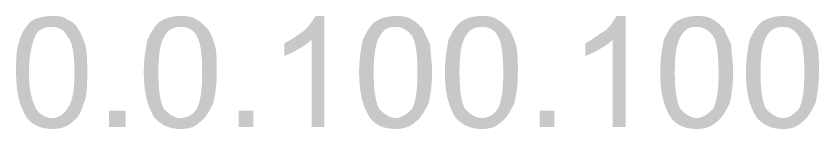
# Model space of a CAD drawing. Header units: millimetres. Extents: x 0 to 354, y 0 to 293.
# Drawn here: x 12.93 to 20.2, y 0.07 to 1.09 of the extents above; entities that cross this region are included whole.
import ezdxf

# ---------------------------------------------------------------- set-up
doc = ezdxf.new("R2010")
doc.units = ezdxf.units.MM
doc.header["$MEASUREMENT"] = 0
doc.layers.get('0').update_dxf_attribs({"linetype": 'CONTINUOUS'})

msp = doc.modelspace()

# ---------------------------------------------------------------- hatches: boundary and pattern name
at = {"true_color": 0xffffff}
h = msp.add_hatch(color=0, dxfattribs=at)
edge = h.paths.add_edge_path()
edge.add_spline(control_points=[(12.926, 0.5785), (12.926, 0.6942), (12.926, 0.7934), (12.959, 0.8761)], knot_values=[0, 0, 0, 0, 1, 1, 1, 1], degree=3, periodic=0)
edge.add_spline(control_points=[(12.959, 0.8761), (12.9756, 0.9422), (13.0252, 1.0083), (13.0582, 1.0414)], knot_values=[0, 0, 0, 0, 1, 1, 1, 1], degree=3, periodic=0)
edge.add_spline(control_points=[(13.0582, 1.0414), (13.1078, 1.0744), (13.1739, 1.0909), (13.2566, 1.0909)], knot_values=[0, 0, 0, 0, 1, 1, 1, 1], degree=3, periodic=0)
edge.add_spline(control_points=[(13.2566, 1.0909), (13.3062, 1.0909), (13.3557, 1.0909), (13.3888, 1.0579)], knot_values=[0, 0, 0, 0, 1, 1, 1, 1], degree=3, periodic=0)
edge.add_spline(control_points=[(13.3888, 1.0579), (13.4384, 1.0414), (13.4714, 1.0083), (13.488, 0.9752)], knot_values=[0, 0, 0, 0, 1, 1, 1, 1], degree=3, periodic=0)
edge.add_spline(control_points=[(13.488, 0.9752), (13.521, 0.9256), (13.5376, 0.8761), (13.5541, 0.8265)], knot_values=[0, 0, 0, 0, 1, 1, 1, 1], degree=3, periodic=0)
edge.add_spline(control_points=[(13.5541, 0.8265), (13.5706, 0.7604), (13.5706, 0.6777), (13.5706, 0.5785)], knot_values=[0, 0, 0, 0, 1, 1, 1, 1], degree=3, periodic=0)
edge.add_spline(control_points=[(13.5706, 0.5785), (13.5706, 0.4628), (13.5706, 0.3636), (13.5376, 0.2975)], knot_values=[0, 0, 0, 0, 1, 1, 1, 1], degree=3, periodic=0)
edge.add_spline(control_points=[(13.5376, 0.2975), (13.521, 0.2314), (13.488, 0.1653), (13.4384, 0.1322)], knot_values=[0, 0, 0, 0, 1, 1, 1, 1], degree=3, periodic=0)
edge.add_spline(control_points=[(13.4384, 0.1322), (13.3888, 0.0826), (13.3227, 0.0661), (13.2566, 0.0661)], knot_values=[0, 0, 0, 0, 1, 1, 1, 1], degree=3, periodic=0)
edge.add_spline(control_points=[(13.2566, 0.0661), (13.1574, 0.0661), (13.0747, 0.0992), (13.0252, 0.1653)], knot_values=[0, 0, 0, 0, 1, 1, 1, 1], degree=3, periodic=0)
edge.add_spline(control_points=[(13.0252, 0.1653), (12.959, 0.2645), (12.926, 0.3967), (12.926, 0.5785)], knot_values=[0, 0, 0, 0, 1, 1, 1, 1], degree=3, periodic=0)
edge = h.paths.add_edge_path()
edge.add_spline(control_points=[(13.0417, 0.5785), (13.0417, 0.4132), (13.0747, 0.3141), (13.1078, 0.2479)], knot_values=[0, 0, 0, 0, 1, 1, 1, 1], degree=3, periodic=0)
edge.add_spline(control_points=[(13.1078, 0.2479), (13.1409, 0.1984), (13.1904, 0.1653), (13.2566, 0.1653)], knot_values=[0, 0, 0, 0, 1, 1, 1, 1], degree=3, periodic=0)
edge.add_spline(control_points=[(13.2566, 0.1653), (13.3062, 0.1653), (13.3557, 0.1984), (13.3888, 0.2479)], knot_values=[0, 0, 0, 0, 1, 1, 1, 1], degree=3, periodic=0)
edge.add_spline(control_points=[(13.3888, 0.2479), (13.4384, 0.3141), (13.4549, 0.4132), (13.4549, 0.5785)], knot_values=[0, 0, 0, 0, 1, 1, 1, 1], degree=3, periodic=0)
edge.add_spline(control_points=[(13.4549, 0.5785), (13.4549, 0.7438), (13.4384, 0.8595), (13.3888, 0.9091)], knot_values=[0, 0, 0, 0, 1, 1, 1, 1], degree=3, periodic=0)
edge.add_spline(control_points=[(13.3888, 0.9091), (13.3557, 0.9752), (13.3062, 0.9918), (13.24, 0.9918)], knot_values=[0, 0, 0, 0, 1, 1, 1, 1], degree=3, periodic=0)
edge.add_spline(control_points=[(13.24, 0.9918), (13.1904, 0.9918), (13.1409, 0.9752), (13.1078, 0.9256)], knot_values=[0, 0, 0, 0, 1, 1, 1, 1], degree=3, periodic=0)
edge.add_spline(control_points=[(13.1078, 0.9256), (13.0747, 0.8595), (13.0417, 0.7438), (13.0417, 0.5785)], knot_values=[0, 0, 0, 0, 1, 1, 1, 1], degree=3, periodic=0)
h.paths.add_polyline_path([(13.769, 0.0826), (13.769, 0.2314), (13.9177, 0.2314), (13.9177, 0.0826)])
edge = h.paths.add_edge_path()
edge.add_spline(control_points=[(14.083, 0.5785), (14.083, 0.6942), (14.0996, 0.7934), (14.1161, 0.8761)], knot_values=[0, 0, 0, 0, 1, 1, 1, 1], degree=3, periodic=0)
edge.add_spline(control_points=[(14.1161, 0.8761), (14.1492, 0.9422), (14.1822, 1.0083), (14.2318, 1.0414)], knot_values=[0, 0, 0, 0, 1, 1, 1, 1], degree=3, periodic=0)
edge.add_spline(control_points=[(14.2318, 1.0414), (14.2814, 1.0744), (14.3475, 1.0909), (14.4136, 1.0909)], knot_values=[0, 0, 0, 0, 1, 1, 1, 1], degree=3, periodic=0)
edge.add_spline(control_points=[(14.4136, 1.0909), (14.4632, 1.0909), (14.5128, 1.0909), (14.5624, 1.0579)], knot_values=[0, 0, 0, 0, 1, 1, 1, 1], degree=3, periodic=0)
edge.add_spline(control_points=[(14.5624, 1.0579), (14.5954, 1.0414), (14.6285, 1.0083), (14.6616, 0.9752)], knot_values=[0, 0, 0, 0, 1, 1, 1, 1], degree=3, periodic=0)
edge.add_spline(control_points=[(14.6616, 0.9752), (14.6946, 0.9256), (14.7112, 0.8761), (14.7277, 0.8265)], knot_values=[0, 0, 0, 0, 1, 1, 1, 1], degree=3, periodic=0)
edge.add_spline(control_points=[(14.7277, 0.8265), (14.7442, 0.7604), (14.7442, 0.6777), (14.7442, 0.5785)], knot_values=[0, 0, 0, 0, 1, 1, 1, 1], degree=3, periodic=0)
edge.add_spline(control_points=[(14.7442, 0.5785), (14.7442, 0.4628), (14.7277, 0.3636), (14.7112, 0.2975)], knot_values=[0, 0, 0, 0, 1, 1, 1, 1], degree=3, periodic=0)
edge.add_spline(control_points=[(14.7112, 0.2975), (14.6781, 0.2314), (14.645, 0.1653), (14.5954, 0.1322)], knot_values=[0, 0, 0, 0, 1, 1, 1, 1], degree=3, periodic=0)
edge.add_spline(control_points=[(14.5954, 0.1322), (14.5459, 0.0826), (14.4963, 0.0661), (14.4136, 0.0661)], knot_values=[0, 0, 0, 0, 1, 1, 1, 1], degree=3, periodic=0)
edge.add_spline(control_points=[(14.4136, 0.0661), (14.3144, 0.0661), (14.2483, 0.0992), (14.1822, 0.1653)], knot_values=[0, 0, 0, 0, 1, 1, 1, 1], degree=3, periodic=0)
edge.add_spline(control_points=[(14.1822, 0.1653), (14.1161, 0.2645), (14.083, 0.3967), (14.083, 0.5785)], knot_values=[0, 0, 0, 0, 1, 1, 1, 1], degree=3, periodic=0)
edge = h.paths.add_edge_path()
edge.add_spline(control_points=[(14.2153, 0.5785), (14.2153, 0.4132), (14.2318, 0.3141), (14.2649, 0.2479)], knot_values=[0, 0, 0, 0, 1, 1, 1, 1], degree=3, periodic=0)
edge.add_spline(control_points=[(14.2649, 0.2479), (14.3144, 0.1984), (14.364, 0.1653), (14.4136, 0.1653)], knot_values=[0, 0, 0, 0, 1, 1, 1, 1], degree=3, periodic=0)
edge.add_spline(control_points=[(14.4136, 0.1653), (14.4797, 0.1653), (14.5293, 0.1984), (14.5624, 0.2479)], knot_values=[0, 0, 0, 0, 1, 1, 1, 1], degree=3, periodic=0)
edge.add_spline(control_points=[(14.5624, 0.2479), (14.5954, 0.3141), (14.612, 0.4132), (14.612, 0.5785)], knot_values=[0, 0, 0, 0, 1, 1, 1, 1], degree=3, periodic=0)
edge.add_spline(control_points=[(14.612, 0.5785), (14.612, 0.7438), (14.5954, 0.8595), (14.5624, 0.9091)], knot_values=[0, 0, 0, 0, 1, 1, 1, 1], degree=3, periodic=0)
edge.add_spline(control_points=[(14.5624, 0.9091), (14.5293, 0.9752), (14.4797, 0.9918), (14.4136, 0.9918)], knot_values=[0, 0, 0, 0, 1, 1, 1, 1], degree=3, periodic=0)
edge.add_spline(control_points=[(14.4136, 0.9918), (14.364, 0.9918), (14.3144, 0.9752), (14.2814, 0.9256)], knot_values=[0, 0, 0, 0, 1, 1, 1, 1], degree=3, periodic=0)
edge.add_spline(control_points=[(14.2814, 0.9256), (14.2318, 0.8595), (14.2153, 0.7438), (14.2153, 0.5785)], knot_values=[0, 0, 0, 0, 1, 1, 1, 1], degree=3, periodic=0)
h.paths.add_polyline_path([(14.9426, 0.0826), (14.9426, 0.2314), (15.0748, 0.2314), (15.0748, 0.0826)])
edge = h.paths.add_edge_path()
edge.add_line((15.7194, 0.0826), (15.6037, 0.0826))
edge.add_line((15.6037, 0.0826), (15.6037, 0.8761))
edge.add_spline(control_points=[(15.6037, 0.8761), (15.5707, 0.843), (15.5211, 0.8099), (15.488, 0.7934)], knot_values=[0, 0, 0, 0, 1, 1, 1, 1], degree=3, periodic=0)
edge.add_spline(control_points=[(15.488, 0.7934), (15.4384, 0.7604), (15.3889, 0.7438), (15.3558, 0.7273)], knot_values=[0, 0, 0, 0, 1, 1, 1, 1], degree=3, periodic=0)
edge.add_line((15.3558, 0.7273), (15.3558, 0.843))
edge.add_spline(control_points=[(15.3558, 0.843), (15.4219, 0.8761), (15.488, 0.9256), (15.5376, 0.9587)], knot_values=[0, 0, 0, 0, 1, 1, 1, 1], degree=3, periodic=0)
edge.add_spline(control_points=[(15.5376, 0.9587), (15.5872, 1.0083), (15.6203, 1.0579), (15.6368, 1.0909)], knot_values=[0, 0, 0, 0, 1, 1, 1, 1], degree=3, periodic=0)
edge.add_line((15.6368, 1.0909), (15.7194, 1.0909))
edge.add_line((15.7194, 1.0909), (15.7194, 0.0826))
edge = h.paths.add_edge_path()
edge.add_spline(control_points=[(16.0335, 0.5785), (16.0335, 0.6942), (16.05, 0.7934), (16.0666, 0.8761)], knot_values=[0, 0, 0, 0, 1, 1, 1, 1], degree=3, periodic=0)
edge.add_spline(control_points=[(16.0666, 0.8761), (16.0996, 0.9422), (16.1327, 1.0083), (16.1823, 1.0414)], knot_values=[0, 0, 0, 0, 1, 1, 1, 1], degree=3, periodic=0)
edge.add_spline(control_points=[(16.1823, 1.0414), (16.2319, 1.0744), (16.298, 1.0909), (16.3641, 1.0909)], knot_values=[0, 0, 0, 0, 1, 1, 1, 1], degree=3, periodic=0)
edge.add_spline(control_points=[(16.3641, 1.0909), (16.4137, 1.0909), (16.4633, 1.0909), (16.5129, 1.0579)], knot_values=[0, 0, 0, 0, 1, 1, 1, 1], degree=3, periodic=0)
edge.add_spline(control_points=[(16.5129, 1.0579), (16.5459, 1.0414), (16.579, 1.0083), (16.612, 0.9752)], knot_values=[0, 0, 0, 0, 1, 1, 1, 1], degree=3, periodic=0)
edge.add_spline(control_points=[(16.612, 0.9752), (16.6286, 0.9256), (16.6616, 0.8761), (16.6782, 0.8265)], knot_values=[0, 0, 0, 0, 1, 1, 1, 1], degree=3, periodic=0)
edge.add_spline(control_points=[(16.6782, 0.8265), (16.6782, 0.7604), (16.6947, 0.6777), (16.6947, 0.5785)], knot_values=[0, 0, 0, 0, 1, 1, 1, 1], degree=3, periodic=0)
edge.add_spline(control_points=[(16.6947, 0.5785), (16.6947, 0.4628), (16.6782, 0.3636), (16.6616, 0.2975)], knot_values=[0, 0, 0, 0, 1, 1, 1, 1], degree=3, periodic=0)
edge.add_spline(control_points=[(16.6616, 0.2975), (16.6286, 0.2314), (16.5955, 0.1653), (16.5459, 0.1322)], knot_values=[0, 0, 0, 0, 1, 1, 1, 1], degree=3, periodic=0)
edge.add_spline(control_points=[(16.5459, 0.1322), (16.4963, 0.0826), (16.4302, 0.0661), (16.3641, 0.0661)], knot_values=[0, 0, 0, 0, 1, 1, 1, 1], degree=3, periodic=0)
edge.add_spline(control_points=[(16.3641, 0.0661), (16.2649, 0.0661), (16.1823, 0.0992), (16.1327, 0.1653)], knot_values=[0, 0, 0, 0, 1, 1, 1, 1], degree=3, periodic=0)
edge.add_spline(control_points=[(16.1327, 0.1653), (16.0666, 0.2645), (16.0335, 0.3967), (16.0335, 0.5785)], knot_values=[0, 0, 0, 0, 1, 1, 1, 1], degree=3, periodic=0)
edge = h.paths.add_edge_path()
edge.add_spline(control_points=[(16.1657, 0.5785), (16.1657, 0.4132), (16.1823, 0.3141), (16.2153, 0.2479)], knot_values=[0, 0, 0, 0, 1, 1, 1, 1], degree=3, periodic=0)
edge.add_spline(control_points=[(16.2153, 0.2479), (16.2649, 0.1984), (16.3145, 0.1653), (16.3641, 0.1653)], knot_values=[0, 0, 0, 0, 1, 1, 1, 1], degree=3, periodic=0)
edge.add_spline(control_points=[(16.3641, 0.1653), (16.4137, 0.1653), (16.4633, 0.1984), (16.5129, 0.2479)], knot_values=[0, 0, 0, 0, 1, 1, 1, 1], degree=3, periodic=0)
edge.add_spline(control_points=[(16.5129, 0.2479), (16.5459, 0.3141), (16.5624, 0.4132), (16.5624, 0.5785)], knot_values=[0, 0, 0, 0, 1, 1, 1, 1], degree=3, periodic=0)
edge.add_spline(control_points=[(16.5624, 0.5785), (16.5624, 0.7438), (16.5459, 0.8595), (16.5129, 0.9091)], knot_values=[0, 0, 0, 0, 1, 1, 1, 1], degree=3, periodic=0)
edge.add_spline(control_points=[(16.5129, 0.9091), (16.4633, 0.9752), (16.4137, 0.9918), (16.3641, 0.9918)], knot_values=[0, 0, 0, 0, 1, 1, 1, 1], degree=3, periodic=0)
edge.add_spline(control_points=[(16.3641, 0.9918), (16.298, 0.9918), (16.2649, 0.9752), (16.2319, 0.9256)], knot_values=[0, 0, 0, 0, 1, 1, 1, 1], degree=3, periodic=0)
edge.add_spline(control_points=[(16.2319, 0.9256), (16.1823, 0.8595), (16.1657, 0.7438), (16.1657, 0.5785)], knot_values=[0, 0, 0, 0, 1, 1, 1, 1], degree=3, periodic=0)
edge = h.paths.add_edge_path()
edge.add_spline(control_points=[(16.8104, 0.5785), (16.8104, 0.6942), (16.8269, 0.7934), (16.8434, 0.8761)], knot_values=[0, 0, 0, 0, 1, 1, 1, 1], degree=3, periodic=0)
edge.add_spline(control_points=[(16.8434, 0.8761), (16.8765, 0.9422), (16.9096, 1.0083), (16.9591, 1.0414)], knot_values=[0, 0, 0, 0, 1, 1, 1, 1], degree=3, periodic=0)
edge.add_spline(control_points=[(16.9591, 1.0414), (17.0087, 1.0744), (17.0749, 1.0909), (17.141, 1.0909)], knot_values=[0, 0, 0, 0, 1, 1, 1, 1], degree=3, periodic=0)
edge.add_spline(control_points=[(17.141, 1.0909), (17.1906, 1.0909), (17.2401, 1.0909), (17.2897, 1.0579)], knot_values=[0, 0, 0, 0, 1, 1, 1, 1], degree=3, periodic=0)
edge.add_spline(control_points=[(17.2897, 1.0579), (17.3228, 1.0414), (17.3559, 1.0083), (17.3889, 0.9752)], knot_values=[0, 0, 0, 0, 1, 1, 1, 1], degree=3, periodic=0)
edge.add_spline(control_points=[(17.3889, 0.9752), (17.422, 0.9256), (17.4385, 0.8761), (17.455, 0.8265)], knot_values=[0, 0, 0, 0, 1, 1, 1, 1], degree=3, periodic=0)
edge.add_spline(control_points=[(17.455, 0.8265), (17.4716, 0.7604), (17.4716, 0.6777), (17.4716, 0.5785)], knot_values=[0, 0, 0, 0, 1, 1, 1, 1], degree=3, periodic=0)
edge.add_spline(control_points=[(17.4716, 0.5785), (17.4716, 0.4628), (17.455, 0.3636), (17.4385, 0.2975)], knot_values=[0, 0, 0, 0, 1, 1, 1, 1], degree=3, periodic=0)
edge.add_spline(control_points=[(17.4385, 0.2975), (17.4054, 0.2314), (17.3724, 0.1653), (17.3228, 0.1322)], knot_values=[0, 0, 0, 0, 1, 1, 1, 1], degree=3, periodic=0)
edge.add_spline(control_points=[(17.3228, 0.1322), (17.2732, 0.0826), (17.2236, 0.0661), (17.141, 0.0661)], knot_values=[0, 0, 0, 0, 1, 1, 1, 1], degree=3, periodic=0)
edge.add_spline(control_points=[(17.141, 0.0661), (17.0418, 0.0661), (16.9757, 0.0992), (16.9096, 0.1653)], knot_values=[0, 0, 0, 0, 1, 1, 1, 1], degree=3, periodic=0)
edge.add_spline(control_points=[(16.9096, 0.1653), (16.8434, 0.2645), (16.8104, 0.3967), (16.8104, 0.5785)], knot_values=[0, 0, 0, 0, 1, 1, 1, 1], degree=3, periodic=0)
edge = h.paths.add_edge_path()
edge.add_spline(control_points=[(16.9426, 0.5785), (16.9426, 0.4132), (16.9591, 0.3141), (16.9922, 0.2479)], knot_values=[0, 0, 0, 0, 1, 1, 1, 1], degree=3, periodic=0)
edge.add_spline(control_points=[(16.9922, 0.2479), (17.0418, 0.1984), (17.0914, 0.1653), (17.141, 0.1653)], knot_values=[0, 0, 0, 0, 1, 1, 1, 1], degree=3, periodic=0)
edge.add_spline(control_points=[(17.141, 0.1653), (17.2071, 0.1653), (17.2567, 0.1984), (17.2897, 0.2479)], knot_values=[0, 0, 0, 0, 1, 1, 1, 1], degree=3, periodic=0)
edge.add_spline(control_points=[(17.2897, 0.2479), (17.3228, 0.3141), (17.3393, 0.4132), (17.3393, 0.5785)], knot_values=[0, 0, 0, 0, 1, 1, 1, 1], degree=3, periodic=0)
edge.add_spline(control_points=[(17.3393, 0.5785), (17.3393, 0.7438), (17.3228, 0.8595), (17.2897, 0.9091)], knot_values=[0, 0, 0, 0, 1, 1, 1, 1], degree=3, periodic=0)
edge.add_spline(control_points=[(17.2897, 0.9091), (17.2567, 0.9752), (17.2071, 0.9918), (17.141, 0.9918)], knot_values=[0, 0, 0, 0, 1, 1, 1, 1], degree=3, periodic=0)
edge.add_spline(control_points=[(17.141, 0.9918), (17.0914, 0.9918), (17.0418, 0.9752), (17.0087, 0.9256)], knot_values=[0, 0, 0, 0, 1, 1, 1, 1], degree=3, periodic=0)
edge.add_spline(control_points=[(17.0087, 0.9256), (16.9591, 0.8595), (16.9426, 0.7438), (16.9426, 0.5785)], knot_values=[0, 0, 0, 0, 1, 1, 1, 1], degree=3, periodic=0)
h.paths.add_polyline_path([(17.6699, 0.0826), (17.6699, 0.2314), (17.8021, 0.2314), (17.8021, 0.0826)])
edge = h.paths.add_edge_path()
edge.add_line((18.4468, 0.0826), (18.3311, 0.0826))
edge.add_line((18.3311, 0.0826), (18.3311, 0.8761))
edge.add_spline(control_points=[(18.3311, 0.8761), (18.298, 0.843), (18.2484, 0.8099), (18.2154, 0.7934)], knot_values=[0, 0, 0, 0, 1, 1, 1, 1], degree=3, periodic=0)
edge.add_spline(control_points=[(18.2154, 0.7934), (18.1658, 0.7604), (18.1162, 0.7438), (18.0831, 0.7273)], knot_values=[0, 0, 0, 0, 1, 1, 1, 1], degree=3, periodic=0)
edge.add_line((18.0831, 0.7273), (18.0831, 0.843))
edge.add_spline(control_points=[(18.0831, 0.843), (18.1493, 0.8761), (18.1989, 0.9256), (18.265, 0.9587)], knot_values=[0, 0, 0, 0, 1, 1, 1, 1], degree=3, periodic=0)
edge.add_spline(control_points=[(18.265, 0.9587), (18.3146, 1.0083), (18.3476, 1.0579), (18.3641, 1.0909)], knot_values=[0, 0, 0, 0, 1, 1, 1, 1], degree=3, periodic=0)
edge.add_line((18.3641, 1.0909), (18.4468, 1.0909))
edge.add_line((18.4468, 1.0909), (18.4468, 0.0826))
edge = h.paths.add_edge_path()
edge.add_spline(control_points=[(18.7609, 0.5785), (18.7609, 0.6942), (18.7774, 0.7934), (18.7939, 0.8761)], knot_values=[0, 0, 0, 0, 1, 1, 1, 1], degree=3, periodic=0)
edge.add_spline(control_points=[(18.7939, 0.8761), (18.827, 0.9422), (18.86, 1.0083), (18.9096, 1.0414)], knot_values=[0, 0, 0, 0, 1, 1, 1, 1], degree=3, periodic=0)
edge.add_spline(control_points=[(18.9096, 1.0414), (18.9592, 1.0744), (19.0253, 1.0909), (19.0914, 1.0909)], knot_values=[0, 0, 0, 0, 1, 1, 1, 1], degree=3, periodic=0)
edge.add_spline(control_points=[(19.0914, 1.0909), (19.141, 1.0909), (19.1906, 1.0909), (19.2402, 1.0579)], knot_values=[0, 0, 0, 0, 1, 1, 1, 1], degree=3, periodic=0)
edge.add_spline(control_points=[(19.2402, 1.0579), (19.2733, 1.0414), (19.3063, 1.0083), (19.3394, 0.9752)], knot_values=[0, 0, 0, 0, 1, 1, 1, 1], degree=3, periodic=0)
edge.add_spline(control_points=[(19.3394, 0.9752), (19.3559, 0.9256), (19.389, 0.8761), (19.4055, 0.8265)], knot_values=[0, 0, 0, 0, 1, 1, 1, 1], degree=3, periodic=0)
edge.add_spline(control_points=[(19.4055, 0.8265), (19.4055, 0.7604), (19.422, 0.6777), (19.422, 0.5785)], knot_values=[0, 0, 0, 0, 1, 1, 1, 1], degree=3, periodic=0)
edge.add_spline(control_points=[(19.422, 0.5785), (19.422, 0.4628), (19.4055, 0.3636), (19.389, 0.2975)], knot_values=[0, 0, 0, 0, 1, 1, 1, 1], degree=3, periodic=0)
edge.add_spline(control_points=[(19.389, 0.2975), (19.3559, 0.2314), (19.3229, 0.1653), (19.2733, 0.1322)], knot_values=[0, 0, 0, 0, 1, 1, 1, 1], degree=3, periodic=0)
edge.add_spline(control_points=[(19.2733, 0.1322), (19.2237, 0.0826), (19.1576, 0.0661), (19.0914, 0.0661)], knot_values=[0, 0, 0, 0, 1, 1, 1, 1], degree=3, periodic=0)
edge.add_spline(control_points=[(19.0914, 0.0661), (18.9923, 0.0661), (18.9096, 0.0992), (18.86, 0.1653)], knot_values=[0, 0, 0, 0, 1, 1, 1, 1], degree=3, periodic=0)
edge.add_spline(control_points=[(18.86, 0.1653), (18.7939, 0.2645), (18.7609, 0.3967), (18.7609, 0.5785)], knot_values=[0, 0, 0, 0, 1, 1, 1, 1], degree=3, periodic=0)
edge = h.paths.add_edge_path()
edge.add_spline(control_points=[(18.8931, 0.5785), (18.8931, 0.4132), (18.9096, 0.3141), (18.9427, 0.2479)], knot_values=[0, 0, 0, 0, 1, 1, 1, 1], degree=3, periodic=0)
edge.add_spline(control_points=[(18.9427, 0.2479), (18.9923, 0.1984), (19.0419, 0.1653), (19.0914, 0.1653)], knot_values=[0, 0, 0, 0, 1, 1, 1, 1], degree=3, periodic=0)
edge.add_spline(control_points=[(19.0914, 0.1653), (19.141, 0.1653), (19.1906, 0.1984), (19.2402, 0.2479)], knot_values=[0, 0, 0, 0, 1, 1, 1, 1], degree=3, periodic=0)
edge.add_spline(control_points=[(19.2402, 0.2479), (19.2733, 0.3141), (19.2898, 0.4132), (19.2898, 0.5785)], knot_values=[0, 0, 0, 0, 1, 1, 1, 1], degree=3, periodic=0)
edge.add_spline(control_points=[(19.2898, 0.5785), (19.2898, 0.7438), (19.2733, 0.8595), (19.2402, 0.9091)], knot_values=[0, 0, 0, 0, 1, 1, 1, 1], degree=3, periodic=0)
edge.add_spline(control_points=[(19.2402, 0.9091), (19.1906, 0.9752), (19.141, 0.9918), (19.0914, 0.9918)], knot_values=[0, 0, 0, 0, 1, 1, 1, 1], degree=3, periodic=0)
edge.add_spline(control_points=[(19.0914, 0.9918), (19.0253, 0.9918), (18.9923, 0.9752), (18.9592, 0.9256)], knot_values=[0, 0, 0, 0, 1, 1, 1, 1], degree=3, periodic=0)
edge.add_spline(control_points=[(18.9592, 0.9256), (18.9096, 0.8595), (18.8931, 0.7438), (18.8931, 0.5785)], knot_values=[0, 0, 0, 0, 1, 1, 1, 1], degree=3, periodic=0)
edge = h.paths.add_edge_path()
edge.add_spline(control_points=[(19.5377, 0.5785), (19.5377, 0.6942), (19.5543, 0.7934), (19.5708, 0.8761)], knot_values=[0, 0, 0, 0, 1, 1, 1, 1], degree=3, periodic=0)
edge.add_spline(control_points=[(19.5708, 0.8761), (19.6039, 0.9422), (19.6369, 1.0083), (19.6865, 1.0414)], knot_values=[0, 0, 0, 0, 1, 1, 1, 1], degree=3, periodic=0)
edge.add_spline(control_points=[(19.6865, 1.0414), (19.7361, 1.0744), (19.8022, 1.0909), (19.8683, 1.0909)], knot_values=[0, 0, 0, 0, 1, 1, 1, 1], degree=3, periodic=0)
edge.add_spline(control_points=[(19.8683, 1.0909), (19.9179, 1.0909), (19.9675, 1.0909), (20.0171, 1.0579)], knot_values=[0, 0, 0, 0, 1, 1, 1, 1], degree=3, periodic=0)
edge.add_spline(control_points=[(20.0171, 1.0579), (20.0501, 1.0414), (20.0832, 1.0083), (20.1163, 0.9752)], knot_values=[0, 0, 0, 0, 1, 1, 1, 1], degree=3, periodic=0)
edge.add_spline(control_points=[(20.1163, 0.9752), (20.1493, 0.9256), (20.1659, 0.8761), (20.1824, 0.8265)], knot_values=[0, 0, 0, 0, 1, 1, 1, 1], degree=3, periodic=0)
edge.add_spline(control_points=[(20.1824, 0.8265), (20.1989, 0.7604), (20.1989, 0.6777), (20.1989, 0.5785)], knot_values=[0, 0, 0, 0, 1, 1, 1, 1], degree=3, periodic=0)
edge.add_spline(control_points=[(20.1989, 0.5785), (20.1989, 0.4628), (20.1824, 0.3636), (20.1659, 0.2975)], knot_values=[0, 0, 0, 0, 1, 1, 1, 1], degree=3, periodic=0)
edge.add_spline(control_points=[(20.1659, 0.2975), (20.1328, 0.2314), (20.0997, 0.1653), (20.0501, 0.1322)], knot_values=[0, 0, 0, 0, 1, 1, 1, 1], degree=3, periodic=0)
edge.add_spline(control_points=[(20.0501, 0.1322), (20.0006, 0.0826), (19.951, 0.0661), (19.8683, 0.0661)], knot_values=[0, 0, 0, 0, 1, 1, 1, 1], degree=3, periodic=0)
edge.add_spline(control_points=[(19.8683, 0.0661), (19.7691, 0.0661), (19.703, 0.0992), (19.6369, 0.1653)], knot_values=[0, 0, 0, 0, 1, 1, 1, 1], degree=3, periodic=0)
edge.add_spline(control_points=[(19.6369, 0.1653), (19.5708, 0.2645), (19.5377, 0.3967), (19.5377, 0.5785)], knot_values=[0, 0, 0, 0, 1, 1, 1, 1], degree=3, periodic=0)
edge = h.paths.add_edge_path()
edge.add_spline(control_points=[(19.67, 0.5785), (19.67, 0.4132), (19.6865, 0.3141), (19.7196, 0.2479)], knot_values=[0, 0, 0, 0, 1, 1, 1, 1], degree=3, periodic=0)
edge.add_spline(control_points=[(19.7196, 0.2479), (19.7691, 0.1984), (19.8187, 0.1653), (19.8683, 0.1653)], knot_values=[0, 0, 0, 0, 1, 1, 1, 1], degree=3, periodic=0)
edge.add_spline(control_points=[(19.8683, 0.1653), (19.9344, 0.1653), (19.9675, 0.1984), (20.0171, 0.2479)], knot_values=[0, 0, 0, 0, 1, 1, 1, 1], degree=3, periodic=0)
edge.add_spline(control_points=[(20.0171, 0.2479), (20.0501, 0.3141), (20.0667, 0.4132), (20.0667, 0.5785)], knot_values=[0, 0, 0, 0, 1, 1, 1, 1], degree=3, periodic=0)
edge.add_spline(control_points=[(20.0667, 0.5785), (20.0667, 0.7438), (20.0501, 0.8595), (20.0171, 0.9091)], knot_values=[0, 0, 0, 0, 1, 1, 1, 1], degree=3, periodic=0)
edge.add_spline(control_points=[(20.0171, 0.9091), (19.9675, 0.9752), (19.9344, 0.9918), (19.8683, 0.9918)], knot_values=[0, 0, 0, 0, 1, 1, 1, 1], degree=3, periodic=0)
edge.add_spline(control_points=[(19.8683, 0.9918), (19.8187, 0.9918), (19.7691, 0.9752), (19.7361, 0.9256)], knot_values=[0, 0, 0, 0, 1, 1, 1, 1], degree=3, periodic=0)
edge.add_spline(control_points=[(19.7361, 0.9256), (19.6865, 0.8595), (19.67, 0.7438), (19.67, 0.5785)], knot_values=[0, 0, 0, 0, 1, 1, 1, 1], degree=3, periodic=0)

doc.saveas('drawing.dxf')
